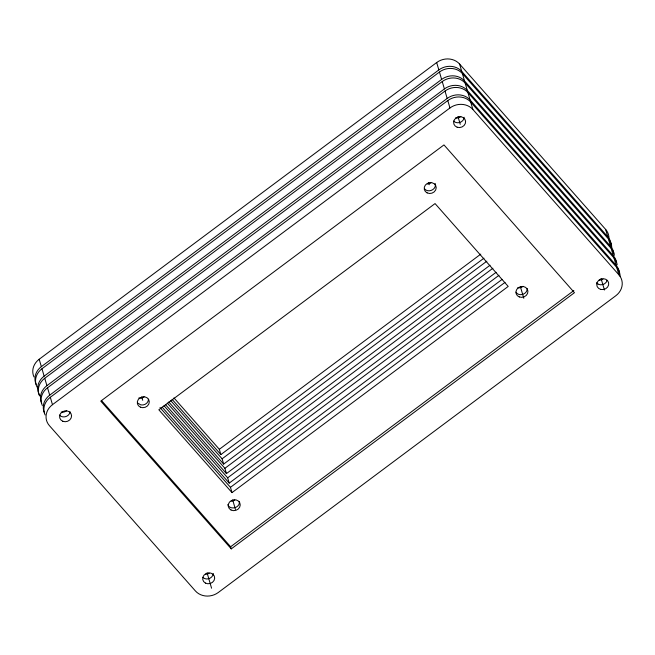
<?xml version="1.0" encoding="UTF-8"?>
<svg xmlns="http://www.w3.org/2000/svg" width="655" height="655" viewBox="0 0 655 655"><rect width="100%" height="100%" fill="white"/><g stroke="black" fill="none" stroke-linecap="round" stroke-linejoin="round"><path stroke-width="0.98" d="M464.149 117.27C464.018 122.215 456.912 124.671 453.612 121.052M527.144 288.511C527.635 294.177 518.965 297.059 516.001 292.228M70.085 411.684C69.684 416.539 62.634 418.807 59.417 415.065M607.12 280.283C606.153 284.712 599.603 286.489 596.615 282.927L597.843 283.975M213.293 573.485C213.006 578.308 206.251 580.829 202.878 577.407M33.97 376.944A16.49 14.688 -16.3 0 1 39.194 359.251L436.672 62.528A16.49 14.688 -16.3 0 1 459.589 64.043L605.621 229.389A16.49 14.688 -16.3 0 1 608.97 238.232M36.14 384.338A16.49 14.688 -16.3 0 1 41.355 366.644L438.842 69.921A16.49 14.688 -16.3 0 1 461.759 71.436L607.783 236.791A16.49 14.688 -16.3 0 1 611.131 245.625M37.695 388.145A16.49 14.688 -16.3 0 1 41.969 368.757L439.456 72.034A16.49 14.688 -16.3 0 1 462.373 73.548L608.405 238.903A16.49 14.688 -16.3 0 1 611.745 247.737M39.857 395.538A16.49 14.688 -16.3 0 1 44.139 376.15L441.617 79.435A16.49 14.688 -16.3 0 1 464.534 80.942L610.566 246.296A16.49 14.688 -16.3 0 1 613.776 253.207M39.537 395.964A16.49 14.688 -16.3 0 1 44.753 378.262L442.24 81.547A16.49 14.688 -16.3 0 1 465.156 83.054L611.181 248.409A16.49 14.688 -16.3 0 1 614.398 255.319M41.699 403.357A16.49 14.688 -16.3 0 1 46.914 385.664L444.401 88.941A16.49 14.688 -16.3 0 1 467.318 90.456L613.342 255.802A16.49 14.688 -16.3 0 1 616.56 262.712M42.313 405.47A16.49 14.688 -16.3 0 1 47.537 387.776L445.015 91.053A16.49 14.688 -16.3 0 1 467.932 92.568L613.964 257.914A16.49 14.688 -16.3 0 1 617.174 264.825M44.474 412.863A16.49 14.688 -16.3 0 1 49.698 395.17L447.177 98.446A16.49 14.688 -16.3 0 1 470.093 99.961L616.126 265.308A16.49 14.688 -16.3 0 1 619.466 274.15M45.097 414.975A16.49 14.688 -16.3 0 1 50.312 397.282L447.799 100.559A16.49 14.688 -16.3 0 1 470.716 102.074L616.74 267.428A16.49 14.688 -16.3 0 1 620.088 276.263M52.474 404.675L449.96 107.96A16.49 14.688 -16.3 0 1 472.877 109.467L618.901 274.822A16.49 14.688 -16.3 0 1 615.806 295.749L218.328 592.472A16.49 14.688 -16.3 0 1 195.411 590.957L49.379 425.611A16.49 14.688 -16.3 0 1 52.474 404.675L50.312 397.282M483.971 258.185L220.874 454.586L219.335 449.305L480.786 254.124M490.03 265.25L223.658 464.092L222.11 458.811L486.845 261.189M496.089 272.308L226.442 473.598L224.894 468.317L492.904 268.247M502.148 279.366L229.217 483.112L227.67 477.822L498.963 275.313M232.001 492.617L158.838 409.768L435.051 203.582L508.206 286.431L232.001 492.617L230.454 487.336L505.021 282.37M231.264 548.874L100.772 401.114L443.967 144.919L574.46 292.679L231.264 548.874L230.642 546.761L573.846 290.566M424.53 188.828C428.182 193.446 437.114 189.361 435.166 183.441M137.779 403.112L140.784 404.88A6.042 5.387 -16.3 0 0 148.497 399.124M173.943 397.904L219.335 449.305M172.101 399.353L220.874 454.586M170.627 400.508L222.11 458.811M168.785 401.957L223.658 464.092M167.312 403.112L224.894 468.317M165.469 404.561L226.442 473.598M163.996 405.715L227.67 477.822M162.153 407.164L229.217 483.112M160 407.557L230.454 487.336M101.5 400.532L230.642 546.761M227.768 504.677C230.142 510.663 240.524 507.731 239.321 501.419M605.621 229.389L607.783 236.791M608.405 238.903L610.566 246.296M611.181 248.409L613.342 255.802M613.964 257.914L616.126 265.308M616.74 267.428L618.901 274.822M601.102 278.645L604.434 290.034M459.589 64.043L461.759 71.436M462.373 73.548L464.534 80.942M465.156 83.054L467.318 90.456M467.932 92.568L470.093 99.961M470.716 102.074L472.877 109.467M520.381 286.62L523.787 298.262M458.025 116.705L460.244 124.311M436.672 62.528L438.842 69.921M439.456 72.034L441.617 79.435M442.24 81.547L444.401 88.941M445.015 91.053L447.177 98.446M447.799 100.559L449.96 107.96M428.657 182.753L429.23 184.726M232.689 499.962L235.464 509.467M207.086 572.871L211.573 588.223M141.734 396.946L142.716 400.303M39.194 359.251L41.355 366.644M41.969 368.757L44.139 376.15M44.753 378.262L46.914 385.664M47.537 387.776L49.698 395.17M460.85 116.426A6.059 5.404 -16.3 0 1 455.577 117.998M66.532 410.8A6.059 5.404 -16.3 0 1 61.185 412.093M209.191 573.174A6.059 5.404 -16.3 0 1 205.613 574.263M602.952 279.194A6.059 5.404 -16.3 0 1 599.317 280.111M234.801 500.019A6.059 5.404 -16.3 0 1 231.231 501.149M523.034 286.325A6.059 5.404 -16.3 0 1 517.728 287.766M430.908 182.77A6.059 5.404 -16.3 0 1 427.363 183.981M144.141 396.84A6.059 5.404 -16.3 0 1 138.77 398.027M600.872 289.453A6.059 5.404 -16.3 0 0 608.601 282.69A6.059 5.404 -16.3 0 0 598.686 280.348A6.059 5.404 -16.3 0 0 600.872 289.453M457.157 127.226A6.059 5.404 -16.3 0 0 465.582 121.208A6.059 5.404 -16.3 0 0 456.076 117.908A6.059 5.404 -16.3 0 0 457.157 127.226M231.035 509.999A6.059 5.404 -16.3 0 0 240.229 505.046A6.059 5.404 -16.3 0 0 231.395 500.551A6.059 5.404 -16.3 0 0 231.035 509.999M519.325 296.952A6.059 5.404 -16.3 0 0 527.922 291.148A6.059 5.404 -16.3 0 0 518.531 287.594A6.059 5.404 -16.3 0 0 519.325 296.952M427.142 192.897A6.059 5.404 -16.3 0 0 436.214 187.756A6.059 5.404 -16.3 0 0 427.248 183.465A6.059 5.404 -16.3 0 0 427.142 192.897M140.391 407.164A6.059 5.404 -16.3 0 0 149.291 401.761A6.059 5.404 -16.3 0 0 140.154 397.749A6.059 5.404 -16.3 0 0 140.391 407.164M62.79 421.255A6.059 5.404 -16.3 0 0 71.567 415.679A6.059 5.404 -16.3 0 0 62.331 411.856A6.059 5.404 -16.3 0 0 62.79 421.255M205.424 583.081A6.059 5.404 -16.3 0 0 214.684 578.234A6.059 5.404 -16.3 0 0 205.924 573.633A6.059 5.404 -16.3 0 0 205.424 583.081"/></g></svg>
